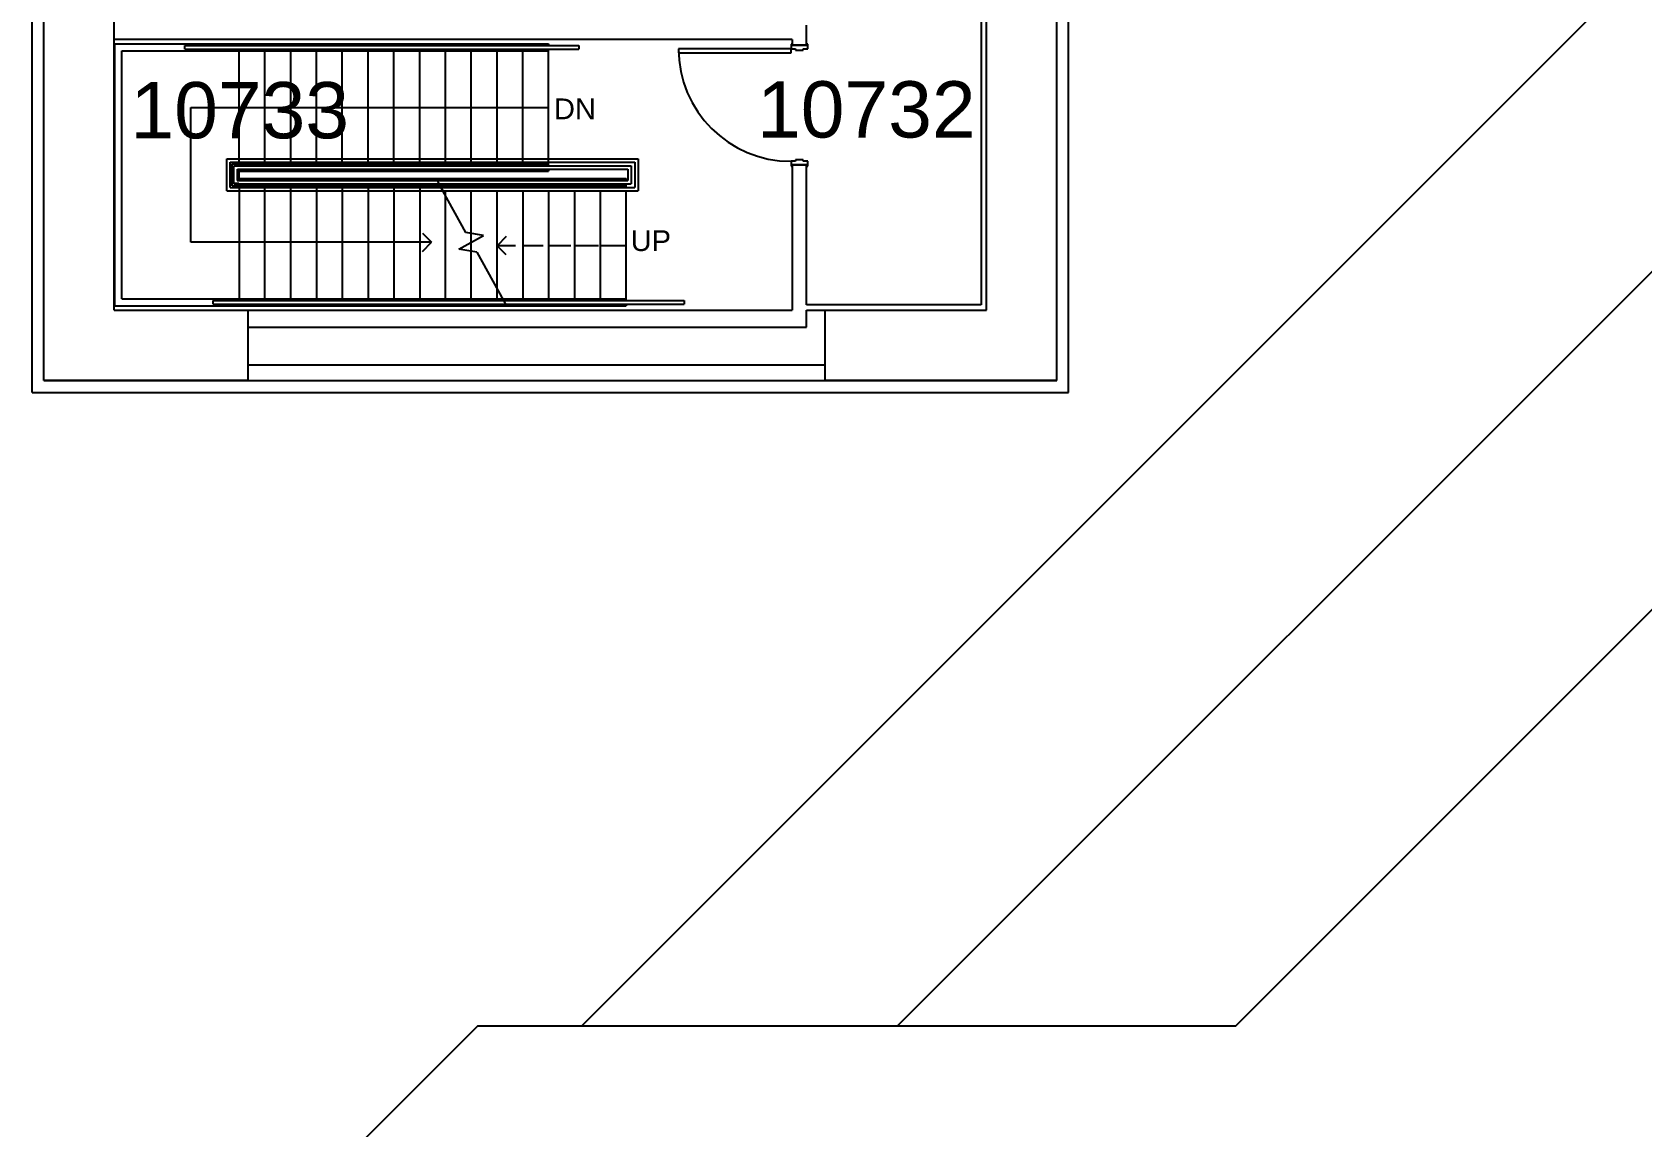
# Model space of a CAD drawing. Header units: inches. Extents: x -59 to 5673, y -29 to 4299.
# Drawn here: x -59 to 627, y 1755 to 2222 of the extents above; entities that cross this region are included whole.
import ezdxf

# ---------------------------------------------------------------- set-up
doc = ezdxf.new("R2010")
doc.units = ezdxf.units.IN
doc.header["$LTSCALE"] = 96
doc.header["$MEASUREMENT"] = 0
for name, color, linetype in [('A-ANNO-ROOM', 4, 'Continuous'), ('A-ANNO-TEXT', 4, 'Continuous'), ('A-DOOR', 2, 'Continuous'), ('A-FLOR-HRAL', 1, 'Continuous'), ('A-FLOR-STRS', 2, 'Continuous'), ('A-ROOF-LEVL-THIN', 1, 'Continuous'), ('A-WALL-FULL', 6, 'Continuous')]:
    doc.layers.add(name, color=color, linetype=linetype)
doc.styles.add('AE-112i$0$Arial', font='arial.ttf', dxfattribs={"height": 8.851796})
doc.styles.add('ARIAL', font='arial.ttf')

msp = doc.modelspace()

# ---------------------------------------------------------------- linework, layer by layer
at = {"layer": 'A-ANNO-TEXT'}
for p, q in [((8.24, 2132.08), (8.24, 2189.58)), ((8.24, 2189.58), (160.83, 2189.58)), ((107.02, 2135.97), (110.91, 2132.08)), ((110.91, 2132.08), (8.24, 2132.08)), ((107.02, 2128.19), (110.91, 2132.08)), ((142.72, 2134.47), (138.83, 2130.58)), ((142.72, 2126.69), (138.83, 2130.58)), ((146.68, 2130.58), (138.83, 2130.58)), ((158.47, 2130.58), (149.83, 2130.58)), ((170.26, 2130.58), (160.83, 2130.58)), ((182.04, 2130.58), (171.83, 2130.58)), ((193.83, 2130.58), (182.83, 2130.58))]:
    msp.add_line(p, q, dxfattribs=at)
at = {"layer": 'A-DOOR'}
for p, q in [((216.2, 2214.58), (216.2, 2212.83)), ((264.2, 2214.58), (216.2, 2214.58)), ((216.2, 2212.83), (264.2, 2212.83)), ((264.7, 2216.58), (264.2, 2216.58)), ((264.2, 2216.58), (264.2, 2214.58)), ((264.2, 2212.83), (264.2, 2214.58)), ((264.2, 2214.58), (266.14, 2214.58)), ((264.7, 2216.08), (264.7, 2216.58)), ((270.83, 2216.08), (264.7, 2216.08)), ((266.14, 2214.58), (266.14, 2213.96)), ((266.14, 2213.96), (269.39, 2213.96)), ((269.39, 2213.96), (269.39, 2214.58)), ((269.39, 2214.58), (271.33, 2214.58)), ((271.33, 2216.58), (270.83, 2216.58)), ((270.83, 2216.58), (270.83, 2216.08)), ((271.33, 2214.58), (271.33, 2216.58)), ((266.14, 2166.58), (264.2, 2166.58)), ((264.2, 2166.58), (264.2, 2164.58)), ((264.2, 2164.58), (264.7, 2164.58)), ((264.7, 2164.58), (264.7, 2165.08)), ((264.7, 2165.08), (270.83, 2165.08)), ((269.39, 2167.2), (266.14, 2167.2)), ((266.14, 2167.2), (266.14, 2166.58)), ((269.39, 2166.58), (269.39, 2167.2)), ((271.33, 2166.58), (269.39, 2166.58)), ((270.83, 2165.08), (270.83, 2164.58)), ((270.83, 2164.58), (271.33, 2164.58)), ((271.33, 2164.58), (271.33, 2166.58))]:
    msp.add_line(p, q, dxfattribs=at)
msp.add_arc((264.2, 2214.58), 48, 180, 270, dxfattribs=at)
msp.add_arc((264.2, 2214.58), 48, 180, 270, dxfattribs=at)
at = {"layer": 'A-FLOR-HRAL'}
for p, q in [((5.7, 2214.45), (5.7, 2215.95)), ((5.7, 2215.95), (173.7, 2215.95)), ((5.7, 2214.45), (173.7, 2214.45)), ((173.7, 2215.95), (173.7, 2214.45)), ((23.58, 2167.7), (160.83, 2167.7)), ((23.58, 2153.95), (23.58, 2167.7)), ((25.08, 2166.2), (160.83, 2166.2)), ((25.08, 2155.45), (25.08, 2166.2)), ((26.58, 2164.7), (160.83, 2164.7)), ((26.58, 2156.95), (26.58, 2164.7)), ((28.08, 2163.2), (160.83, 2163.2)), ((28.08, 2158.45), (28.08, 2163.2)), ((160.83, 2167.7), (199.08, 2167.7)), ((160.83, 2166.2), (197.58, 2166.2)), ((160.83, 2164.7), (196.08, 2164.7)), ((160.83, 2163.2), (194.58, 2163.2)), ((194.58, 2163.2), (194.58, 2158.45)), ((196.08, 2164.7), (196.08, 2156.95)), ((197.58, 2166.2), (197.58, 2155.45)), ((199.08, 2167.7), (199.08, 2153.95)), ((26.58, 2156.95), (196.08, 2156.95)), ((28.77, 2157.08), (26.7, 2157.08)), ((28.14, 2158.33), (27.95, 2158.33)), ((28.08, 2158.45), (194.58, 2158.45)), ((113.24, 2158.45), (114.07, 2156.95)), ((23.58, 2153.95), (199.08, 2153.95)), ((25.08, 2155.45), (197.58, 2155.45)), ((114.9, 2155.45), (115.73, 2153.95)), ((17.7, 2105.7), (17.7, 2107.2)), ((17.7, 2107.2), (218.7, 2107.2)), ((17.7, 2105.7), (218.7, 2105.7)), ((141.58, 2107.2), (142.41, 2105.7)), ((218.7, 2107.2), (218.7, 2105.7))]:
    msp.add_line(p, q, dxfattribs=at)
at = {"layer": 'A-FLOR-STRS'}
for p, q in [((-24.17, 2104.95), (-24.17, 2216.7)), ((-24.17, 2216.7), (160.83, 2216.7)), ((-21.17, 2213.7), (160.83, 2213.7)), ((-21.17, 2107.95), (-21.17, 2213.7)), ((28.83, 2165.45), (28.83, 2213.7)), ((39.83, 2165.45), (39.83, 2213.7)), ((50.83, 2165.45), (50.83, 2213.7)), ((61.83, 2165.45), (61.83, 2213.7)), ((72.83, 2165.45), (72.83, 2213.7)), ((83.83, 2165.45), (83.83, 2213.7)), ((94.83, 2165.45), (94.83, 2213.7)), ((105.83, 2165.45), (105.83, 2213.7)), ((116.83, 2165.45), (116.83, 2213.7)), ((127.83, 2165.45), (127.83, 2213.7)), ((138.83, 2165.45), (138.83, 2213.7)), ((149.83, 2165.45), (149.83, 2213.7)), ((160.83, 2216.7), (160.83, 2215.95)), ((160.83, 2164.7), (160.83, 2214.45)), ((25.83, 2165.45), (160.83, 2165.45)), ((25.83, 2156.2), (25.83, 2165.45)), ((25.83, 2162.45), (26.58, 2162.45)), ((28.08, 2162.45), (160.83, 2162.45)), ((28.83, 2159.2), (28.83, 2162.45)), ((160.83, 2163.2), (160.83, 2162.45)), ((26.58, 2159.2), (25.83, 2159.2)), ((25.83, 2156.2), (193.83, 2156.2)), ((28.08, 2159.2), (193.83, 2159.2)), ((28.83, 2156.2), (28.83, 2107.95)), ((39.83, 2107.95), (39.83, 2156.2)), ((50.83, 2107.95), (50.83, 2156.2)), ((61.83, 2156.2), (61.83, 2107.95)), ((72.83, 2156.2), (72.83, 2107.95)), ((83.83, 2156.2), (83.83, 2107.95)), ((94.83, 2156.2), (94.83, 2107.95)), ((105.83, 2156.2), (105.83, 2107.95)), ((112.83, 2159.2), (113.24, 2158.45)), ((114.07, 2156.95), (114.9, 2155.45)), ((116.83, 2156.2), (116.83, 2155.45)), ((127.83, 2156.2), (127.83, 2155.45)), ((138.83, 2156.2), (138.83, 2155.45)), ((149.83, 2156.2), (149.83, 2155.45)), ((160.83, 2156.2), (160.83, 2155.45)), ((171.83, 2156.2), (171.83, 2155.45)), ((182.83, 2156.2), (182.83, 2155.45)), ((193.83, 2159.2), (193.83, 2158.45)), ((193.83, 2155.45), (193.83, 2156.95)), ((125.5, 2136.28), (115.73, 2153.95)), ((116.83, 2107.95), (116.83, 2153.95)), ((127.83, 2107.95), (127.83, 2153.95)), ((138.83, 2107.95), (138.83, 2153.95)), ((149.83, 2153.95), (149.83, 2107.95)), ((160.83, 2153.95), (160.83, 2107.95)), ((171.83, 2153.95), (171.83, 2107.95)), ((182.83, 2153.95), (182.83, 2107.95)), ((193.83, 2107.2), (193.83, 2153.95)), ((122.58, 2129.17), (133.08, 2134.98)), ((133.08, 2134.98), (125.5, 2136.28)), ((130.15, 2127.88), (122.58, 2129.17)), ((130.15, 2127.88), (141.58, 2107.2)), ((-21.17, 2107.95), (193.83, 2107.95)), ((-24.17, 2104.95), (193.83, 2104.95)), ((142.41, 2105.7), (142.83, 2104.95)), ((193.83, 2105.7), (193.83, 2104.95))]:
    msp.add_line(p, q, dxfattribs=at)
at = {"layer": 'A-ROOF-LEVL-THIN'}
for p, q in [((174.8, 1797.78), (1216.58, 2839.56)), ((1251.96, 2740.22), (309.52, 1797.78))]:
    msp.add_line(p, q, dxfattribs=at)
msp.add_lwpolyline([(2359.86, 2638.26), (1294.21, 2638.22), (453.77, 1797.78), (130.55, 1797.78), (-3.11, 1664.12), (132.47, 1528.54), (468.39, 1528.54), (1556.78, 440.15), (1556.78, 104.46), (1690.42, -29.18), (1824.07, 104.46), (1824.07, 290.15), (1914.26, 380.34), (1914.26, 1653.34), (2121.76, 1860.84), (2563.28, 1860.84), (2563.28, 336.84), (2558.28, 336.84), (2558.28, 312.84), (2795.53, 312.84), (2795.53, 231.84), (3167.28, 231.84)], dxfattribs=at)
at = {"layer": 'A-WALL-FULL'}
for p, q in [((-59.42, 2068.08), (-59.42, 2403.08)), ((-54.42, 2073.08), (-54.42, 2398.08)), ((377.58, 2073.08), (377.58, 2379.84)), ((347.58, 2103.08), (347.58, 2373.08)), ((-24.42, 2103.08), (-24.42, 2368.08)), ((382.58, 2068.08), (382.58, 2366.99)), ((345.33, 2288.51), (345.33, 2105.33)), ((270.83, 2216.08), (270.83, 2224.7)), ((264.7, 2218.58), (-24.42, 2218.58)), ((264.7, 2218.58), (264.7, 2216.08)), ((264.7, 2216.08), (270.83, 2216.08)), ((264.7, 2165.08), (264.7, 2103.08)), ((270.83, 2165.08), (264.7, 2165.08)), ((270.83, 2105.33), (270.83, 2165.08)), ((-24.42, 2103.08), (264.7, 2103.08)), ((32.72, 2073.08), (32.72, 2103.08)), ((345.33, 2105.33), (270.83, 2105.33)), ((270.83, 2095.83), (270.83, 2103.08)), ((270.83, 2103.08), (347.58, 2103.08)), ((278.58, 2103.08), (278.58, 2073.08)), ((32.72, 2095.83), (270.83, 2095.83)), ((278.58, 2079.7), (32.72, 2079.7)), ((-59.42, 2068.08), (382.58, 2068.08)), ((-54.42, 2073.08), (32.72, 2073.08)), ((32.72, 2073.08), (-54.42, 2073.08)), ((32.72, 2073.08), (278.58, 2073.08)), ((278.58, 2073.08), (377.58, 2073.08)), ((377.58, 2073.08), (278.58, 2073.08))]:
    msp.add_line(p, q, dxfattribs=at)

# ---------------------------------------------------------------- texts
at = {"layer": 'A-ANNO-ROOM', "style": 'ARIAL'}
for s, p in [('10733', (-17.51, 2176.38)), ('10732', (249.71, 2176.72))]:
    msp.add_text(s, height=24, dxfattribs=at).set_placement(p)
at = {"layer": 'A-ANNO-TEXT', "style": 'AE-112i$0$Arial'}
for s, p in [('DN', (163.13, 2184.53)), ('UP', (195.85, 2128.33))]:
    msp.add_text(s, height=8.852, dxfattribs=at).set_placement(p)

doc.saveas('drawing.dxf')
